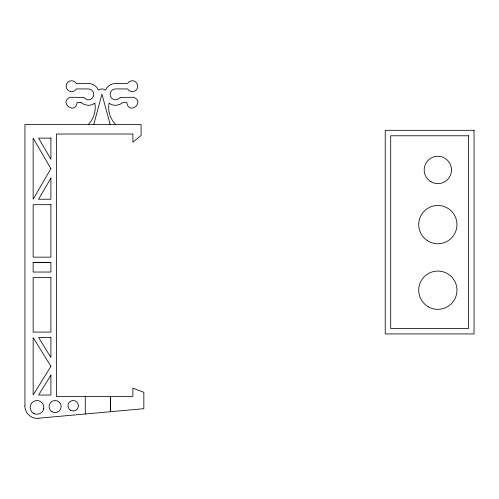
<?xml version="1.0" encoding="UTF-8"?>
<svg xmlns="http://www.w3.org/2000/svg" width="499" height="499" viewBox="0 0 499 499"><rect width="100%" height="100%" fill="white"/><g stroke="black" fill="none" stroke-linecap="round" stroke-linejoin="round"><path stroke-width="0.75" d="M110.535 396.393L110.404 411.719L110.404 396.393M43.712 408.849L43.781 408.5M93.762 124.457L101.958 94.124L110.154 124.457M38.616 418.212L143.837 408.693L143.837 392.295L132.902 388.197L132.902 396.393L56.381 396.393L56.381 134.025L132.902 134.025L132.902 142.221L141.105 135.391L141.105 124.457L24.95 124.457L24.95 405.731M81.063 102.594L77.089 102.594C75.206 115.718 58.04 101.821 70.484 97.249L83.445 97.442L87.157 99.744A5.464 5.464 0 0 0 93.731 94.966A5.464 5.464 0 0 0 88.292 88.928L76.353 88.928A5.464 5.464 0 0 1 68.107 90.388A5.464 5.464 0 0 1 68.107 82.011A5.464 5.464 0 0 1 76.353 83.464L88.866 83.476A10.934 10.934 0 0 1 98.284 89.951L98.565 90.107A5.464 5.464 0 0 1 105.445 90.188L105.638 89.951A10.934 10.934 0 0 1 115.057 83.476L127.569 83.464A5.464 5.464 0 0 1 135.815 82.011A5.464 5.464 0 0 1 135.815 90.388A5.464 5.464 0 0 1 127.569 88.928L115.631 88.928A5.464 5.464 0 0 0 110.192 94.966A5.464 5.464 0 0 0 116.766 99.744L120.477 97.442L133.439 97.249C145.883 101.821 128.717 115.718 126.833 102.594L122.86 102.594L119.548 104.603L115.631 105.333A10.934 10.934 0 0 1 109.2 103.243L109.075 103.143A24.114 24.114 0 0 0 115.625 124.457M33.146 262.611L50.91 262.599L50.91 272.042L33.146 272.042L33.146 262.599L50.91 262.599M80.975 102.52L84.375 104.603L88.292 105.333A10.934 10.934 0 0 0 94.723 103.243L94.847 103.143A24.12 24.12 0 0 1 88.292 124.457M85.267 396.393L85.267 413.995M38.629 418.349A12.594 12.594 0 0 1 24.813 405.731M50.91 168.674L33.146 199.226L33.146 138.123L50.91 168.674M50.91 178.074L38.616 199.226L50.91 199.226L50.91 178.074M50.91 366.291L33.146 395.027L33.146 337.561L50.91 366.291M50.91 375.136L38.616 395.027L50.91 395.027L50.91 375.136M474.05 130.314L385.228 130.314L385.228 333.925L474.05 333.925L474.05 130.314M468.586 135.784L390.692 135.784L390.692 328.461L468.586 328.461L468.586 135.784M50.91 138.123L38.616 138.123L50.91 159.275L50.91 138.123M50.91 204.696L33.146 204.696L33.146 257.147L50.91 257.147L50.91 204.696M50.91 277.506L33.146 277.506L33.146 332.091L50.91 332.091L50.91 277.506M50.91 337.561L38.616 337.561L50.91 357.452L50.91 337.561M52.046 411.769A6.044 6.044 0 0 0 61.152 406.598A6.044 6.044 0 0 0 52.121 401.302A6.044 6.044 0 0 0 52.046 411.769M70.559 410.247A5.227 5.227 0 0 0 78.437 405.774A5.227 5.227 0 0 0 70.621 401.19A5.227 5.227 0 0 0 70.559 410.247M33.533 413.297A6.861 6.861 0 0 0 43.868 407.427A6.861 6.861 0 0 0 33.62 401.408A6.861 6.861 0 0 0 33.533 413.297M427.418 240.649A19.13 19.13 0 0 0 456.941 225.604A19.13 19.13 0 0 0 429.152 207.559A19.13 19.13 0 0 0 427.418 240.649M428.273 306.766A19.13 19.13 0 0 0 456.972 290.2A19.13 19.13 0 0 0 428.273 273.627A19.13 19.13 0 0 0 428.273 306.766M431.005 181.779A13.666 13.666 0 0 0 451.501 169.947A13.666 13.666 0 0 0 431.005 158.108A13.666 13.666 0 0 0 431.005 181.779"/></g></svg>
